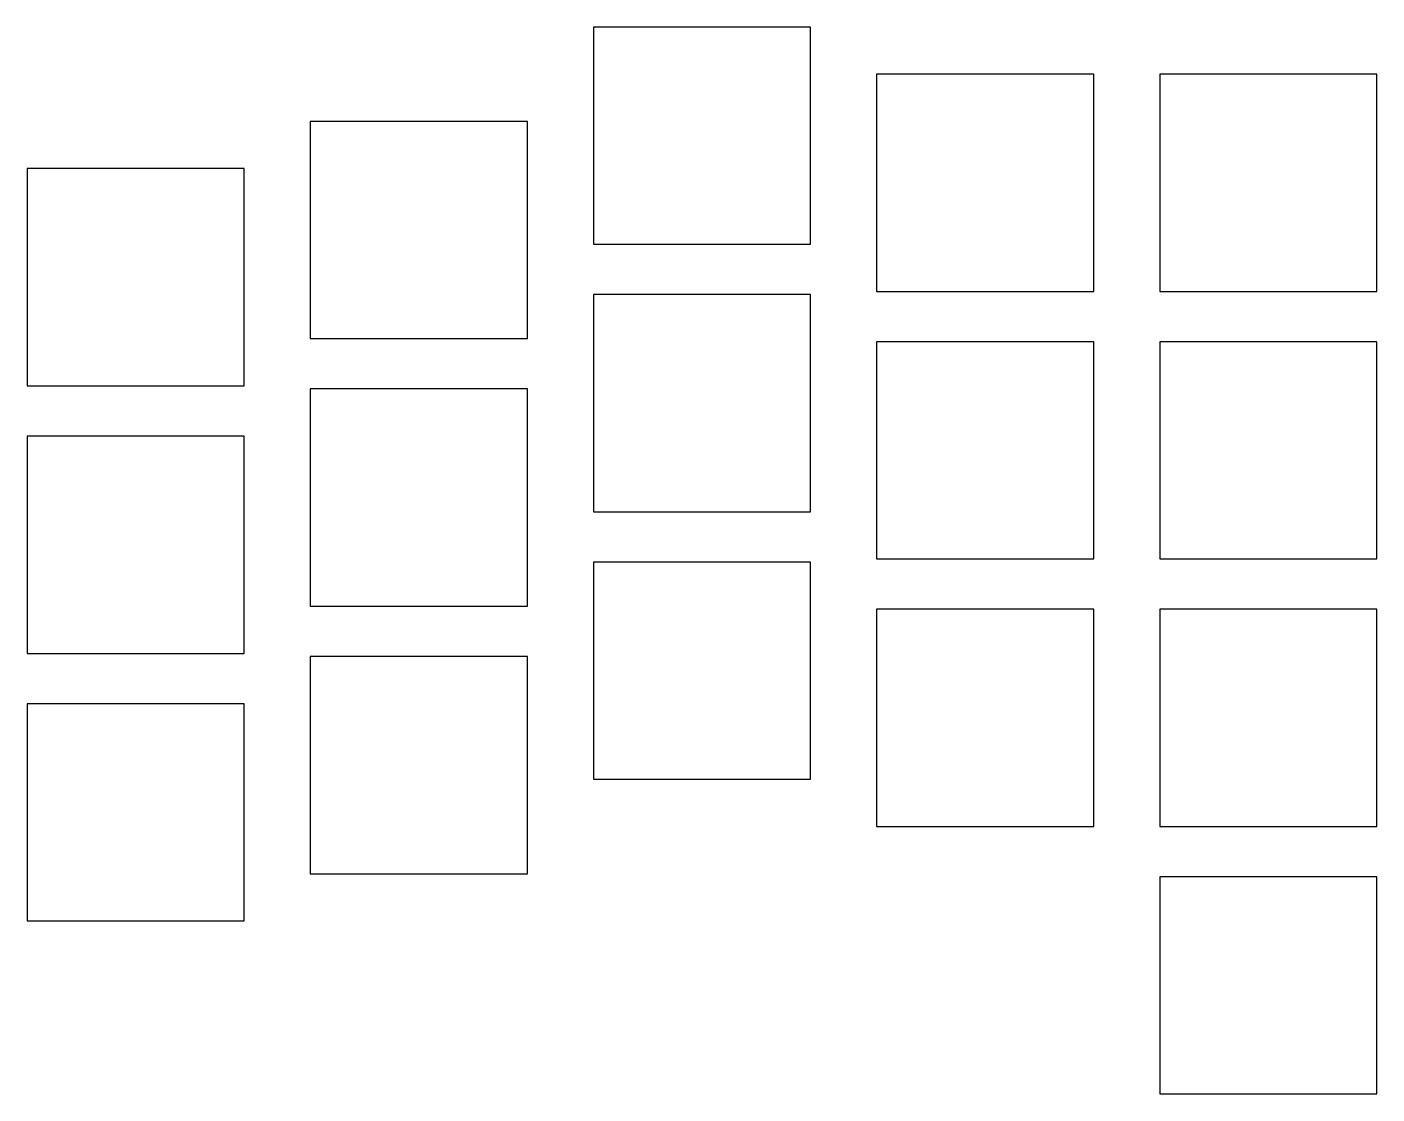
# Model space of a CAD drawing. Header units: millimetres. Extents: x -6.9 to 78.9, y -17.9 to 49.9.
import ezdxf

# ---------------------------------------------------------------- set-up
doc = ezdxf.new("R2010")
doc.units = ezdxf.units.MM

msp = doc.modelspace()

# ---------------------------------------------------------------- linework, layer by layer
for p, q in [((42.9, 49.9), (29.1, 49.9)), ((29.1, 49.9), (29.1, 36.1)), ((42.9, 36.1), (42.9, 49.9)), ((60.9, 46.9), (47.1, 46.9)), ((47.1, 46.9), (47.1, 33.1)), ((60.9, 33.1), (60.9, 46.9)), ((78.9, 46.9), (65.1, 46.9)), ((65.1, 46.9), (65.1, 33.1)), ((78.9, 33.1), (78.9, 46.9)), ((24.9, 43.9), (11.1, 43.9)), ((11.1, 43.9), (11.1, 30.1)), ((24.9, 30.1), (24.9, 43.9)), ((6.9, 40.9), (-6.9, 40.9)), ((-6.9, 40.9), (-6.9, 27.1)), ((6.9, 27.1), (6.9, 40.9)), ((29.1, 36.1), (42.9, 36.1)), ((42.9, 32.9), (29.1, 32.9)), ((29.1, 32.9), (29.1, 19.1)), ((42.9, 19.1), (42.9, 32.9)), ((47.1, 33.1), (60.9, 33.1)), ((65.1, 33.1), (78.9, 33.1)), ((11.1, 30.1), (24.9, 30.1)), ((60.9, 29.9), (47.1, 29.9)), ((47.1, 29.9), (47.1, 16.1)), ((60.9, 16.1), (60.9, 29.9)), ((78.9, 29.9), (65.1, 29.9)), ((65.1, 29.9), (65.1, 16.1)), ((78.9, 16.1), (78.9, 29.9)), ((-6.9, 27.1), (6.9, 27.1)), ((24.9, 26.9), (11.1, 26.9)), ((11.1, 26.9), (11.1, 13.1)), ((24.9, 13.1), (24.9, 26.9)), ((6.9, 23.9), (-6.9, 23.9)), ((-6.9, 23.9), (-6.9, 10.1)), ((6.9, 10.1), (6.9, 23.9)), ((29.1, 19.1), (42.9, 19.1)), ((42.9, 15.9), (29.1, 15.9)), ((29.1, 15.9), (29.1, 2.1)), ((42.9, 2.1), (42.9, 15.9)), ((47.1, 16.1), (60.9, 16.1)), ((65.1, 16.1), (78.9, 16.1)), ((11.1, 13.1), (24.9, 13.1)), ((60.9, 12.9), (47.1, 12.9)), ((47.1, 12.9), (47.1, -0.9)), ((60.9, -0.9), (60.9, 12.9)), ((78.9, 12.9), (65.1, 12.9)), ((65.1, 12.9), (65.1, -0.9)), ((78.9, -0.9), (78.9, 12.9)), ((-6.9, 10.1), (6.9, 10.1)), ((24.9, 9.9), (11.1, 9.9)), ((11.1, 9.9), (11.1, -3.9)), ((24.9, -3.9), (24.9, 9.9)), ((6.9, 6.9), (-6.9, 6.9)), ((-6.9, 6.9), (-6.9, -6.9)), ((6.9, -6.9), (6.9, 6.9)), ((29.1, 2.1), (42.9, 2.1)), ((47.1, -0.9), (60.9, -0.9)), ((65.1, -0.9), (78.9, -0.9)), ((11.1, -3.9), (24.9, -3.9)), ((78.9, -4.1), (65.1, -4.1)), ((65.1, -4.1), (65.1, -17.9)), ((78.9, -17.9), (78.9, -4.1)), ((-6.9, -6.9), (6.9, -6.9)), ((65.1, -17.9), (78.9, -17.9))]:
    msp.add_line(p, q)

doc.saveas('drawing.dxf')
